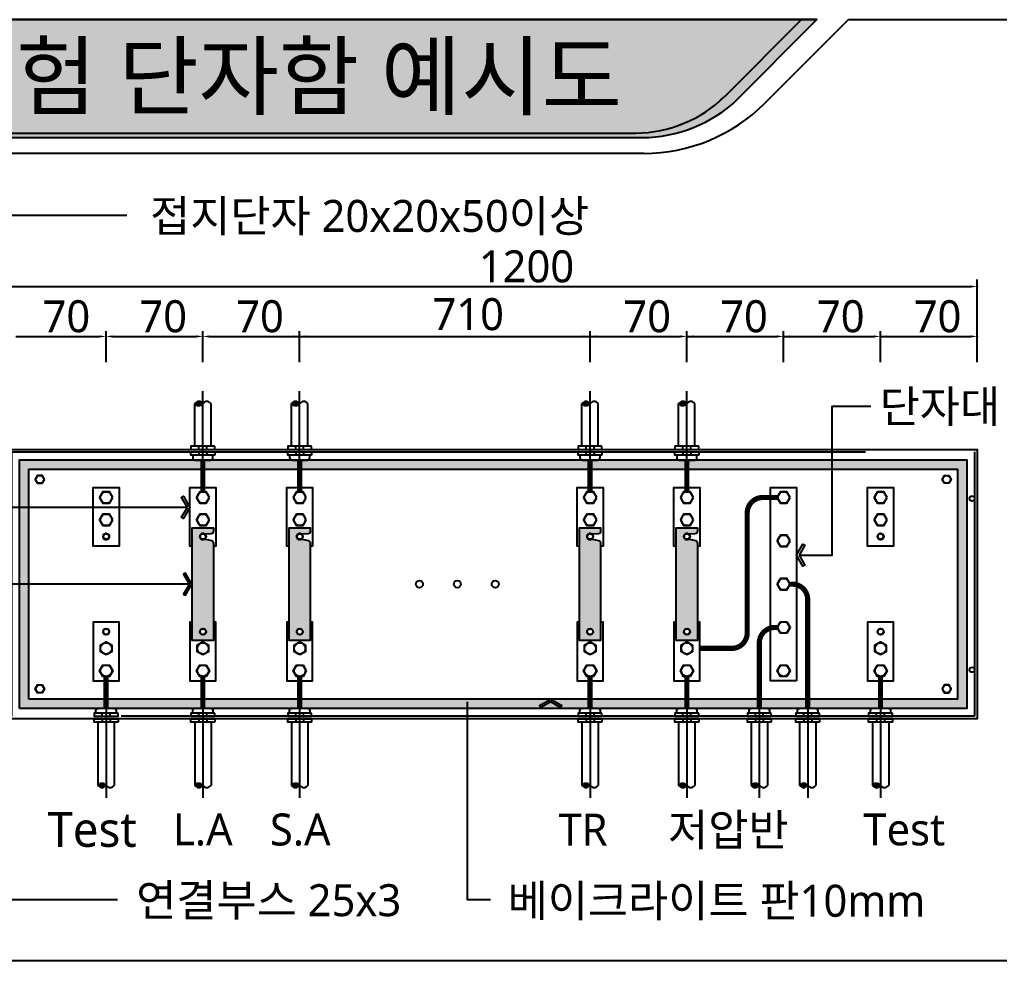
# Model space of a CAD drawing. Header units: millimetres. Extents: x 3355 to 129505, y 4600 to 34300.
# Drawn here: x 116726 to 121318, y 13149 to 17630 of the extents above; entities that cross this region are included whole.
import ezdxf
from ezdxf.enums import TextEntityAlignment as Align
from ezdxf.xclip import XClip

# ---------------------------------------------------------------- set-up
doc = ezdxf.new("R2010")
doc.units = ezdxf.units.MM
doc.header["$LTSCALE"] = 800
doc.header["$XCLIPFRAME"] = 0
for name, pattern in [('DASHDOT', [1, 0.5, -0.25, 0, -0.25]), ('EA2', [11.9, 5, -0.95, 0, -0.95, 5]), ('HD3', [6.25, 5, -1.25]), ('점선1', [2, 1.25, -0.75])]:
    doc.linetypes.add(name, pattern=pattern)
for name, color, linetype in [('arch', 8, 'Continuous'), ('DIM', 6, 'Continuous'), ('HAT', 253, 'Continuous'), ('HATCH', 253, 'Continuous'), ('SYM', 3, 'Continuous'), ('TEXT', 3, 'Continuous'), ('TRAY', 3, 'Continuous')]:
    doc.layers.add(name, color=color, linetype=linetype)
doc.layers.add('건축도면', color=9, linetype='Continuous', lineweight=25)
doc.styles.add('GHS', font='malgun.ttf')

# ---------------------------------------------------------------- blocks, each defined once
blk = doc.blocks.new('I7')
at = {"layer": 'DIM'}
blk.add_lwpolyline([(0, 0), (-1.04, -1.8), (-0.69, -2), (0.46, 0), (-0.69, 2), (-1.04, 1.8)], close=True, dxfattribs=at)
blk = doc.blocks.new('XR-현황측량도')
at = {"color": 0}
blk.add_lwpolyline([(154882.8, 74051.1), (160042.8, 76594.1), (166254.5, 77087), (174069.8, 77401.9), (176495.8, 77803.3)], dxfattribs=at)
blk = doc.blocks.new('XR-PLAN', base_point=(461, 408.4))
at = {"layer": 'arch'}
for p, q in [((76900, 42600), (87000, 42600)), ((76900, 42465), (87000, 42465))]:
    blk.add_line(p, q, dxfattribs=at)
ref = blk.add_blockref('XR-현황측량도', (-77510.5, -35338.3), dxfattribs=at)
XClip(ref).set_block_clipping_path([(86810.4680804907, 39538.2997129494), (224210.4680804907, 149938.2997129495)])

msp = doc.modelspace()

# ---------------------------------------------------------------- hatches: boundary and pattern name
at = {"layer": 'HAT', "linetype": 'DASHDOT'}
msp.add_hatch(color=256, dxfattribs=at).paths.add_polyline_path([(115727.18065, 17629.54512), (115166.65575, 17629.54512), (115166.65575, 17220.1213, 0.4142135624), (115289.42296, 17097.35409), (119613.15153, 17097.35409, 0.1953667434), (120032.87218, 17271.20807), (120391.20923, 17629.54512)])
at = {"layer": 'HATCH'}
for points in [[(117547.05196, 15829.81317, 0.5), (117585.32446, 15829.81317, 0.5)], [(118000.65196, 15829.81317, 0.5), (118038.92446, 15829.81317, 0.5)], [(119361.45196, 15829.81317, 0.5), (119399.72446, 15829.81317, 0.5)], [(119815.05196, 15829.81317, 0.5), (119853.32446, 15829.81317, 0.5)], [(117093.45196, 14039.63052, 0.5), (117131.72446, 14039.63052, 0.5)], [(117547.05196, 14039.63052, 0.5), (117585.32446, 14039.63052, 0.5)], [(118000.65196, 14039.63052, 0.5), (118038.92446, 14039.63052, 0.5)], [(119361.45196, 14039.63052, 0.5), (119399.72446, 14039.63052, 0.5)], [(119815.05196, 14039.63052, 0.5), (119853.32446, 14039.63052, 0.5)], [(120154.77712, 14039.63052, 0.5), (120193.04962, 14039.63052, 0.5)], [(120381.57712, 14039.63052, 0.5), (120419.84962, 14039.63052, 0.5)], [(120722.7268, 14039.63052, 0.5), (120760.9993, 14039.63052, 0.5)]]:
    msp.add_hatch(color=256, dxfattribs=at).paths.add_polyline_path(points)
h = msp.add_hatch(color=256, dxfattribs=at)
h.paths.add_polyline_path([(116770.46446, 14443.86185), (116770.46446, 15522.78185), (121121.78446, 15522.78185), (121121.78446, 14443.86185)], flags=16)
h.paths.add_polyline_path([(116726.72446, 14400.12185), (116726.72446, 15566.52185), (121165.52446, 15566.52185), (121165.52446, 14400.12185)])
h = msp.add_hatch(color=256, dxfattribs=at)
edge = h.paths.add_edge_path()
edge.add_line((117636.35446, 14804.65341), (117636.35446, 15174.43879))
edge.add_arc((117624.20446, 15174.43879), 12.15, 360, 437.87068089)
edge.add_line((117626.75741, 15186.31756), (117598.6861, 15192.35055))
edge.add_arc((117593.58021, 15168.59302), 24.3, 77.87068089, 101.59075001)
edge.add_arc((117585.7993, 15206.52976), 14.42645, 74.46671851, 281.59074999, ccw=False)
edge.add_arc((117596.17017, 15243.84173), 24.3, 254.46671848, 272.4535253)
edge.add_line((117597.21043, 15219.56401), (117624.72459, 15220.74294))
edge.add_arc((117624.20446, 15232.8818), 12.15, 272.4535253, 360)
edge.add_line((117636.35446, 15232.8818), (117636.35446, 15245.96447))
edge.add_line((117636.35446, 15245.96447), (117534.29446, 15245.96447))
edge.add_line((117534.29446, 15245.96447), (117534.29446, 14804.65341))
edge.add_line((117534.29446, 14804.65341), (117636.35446, 14804.65341))
h = msp.add_hatch(color=256, dxfattribs=at)
edge = h.paths.add_edge_path()
edge.add_line((118089.95446, 14804.65341), (118089.95446, 15174.43879))
edge.add_arc((118077.80446, 15174.43879), 12.15, 360, 437.87068089)
edge.add_line((118080.35741, 15186.31756), (118052.2861, 15192.35055))
edge.add_arc((118047.18021, 15168.59302), 24.3, 77.87068089, 101.59075001)
edge.add_arc((118039.3993, 15206.52976), 14.42645, 74.46671851, 281.59074999, ccw=False)
edge.add_arc((118049.77017, 15243.84173), 24.3, 254.46671848, 272.4535253)
edge.add_line((118050.81043, 15219.56401), (118078.32459, 15220.74294))
edge.add_arc((118077.80446, 15232.8818), 12.15, 272.4535253, 360)
edge.add_line((118089.95446, 15232.8818), (118089.95446, 15245.96447))
edge.add_line((118089.95446, 15245.96447), (117987.89446, 15245.96447))
edge.add_line((117987.89446, 15245.96447), (117987.89446, 14804.65341))
edge.add_line((117987.89446, 14804.65341), (118089.95446, 14804.65341))
h = msp.add_hatch(color=256, dxfattribs=at)
edge = h.paths.add_edge_path()
edge.add_line((119450.75446, 14804.65341), (119450.75446, 15174.43879))
edge.add_arc((119438.60446, 15174.43879), 12.15, 360, 437.87068089)
edge.add_line((119441.15741, 15186.31756), (119413.0861, 15192.35055))
edge.add_arc((119407.98021, 15168.59302), 24.3, 77.87068089, 101.59075001)
edge.add_arc((119400.1993, 15206.52976), 14.42645, 74.46671851, 281.59074999, ccw=False)
edge.add_arc((119410.57017, 15243.84173), 24.3, 254.46671848, 272.4535253)
edge.add_line((119411.61043, 15219.56401), (119439.12459, 15220.74294))
edge.add_arc((119438.60446, 15232.8818), 12.15, 272.4535253, 360)
edge.add_line((119450.75446, 15232.8818), (119450.75446, 15245.96447))
edge.add_line((119450.75446, 15245.96447), (119348.69446, 15245.96447))
edge.add_line((119348.69446, 15245.96447), (119348.69446, 14804.65341))
edge.add_line((119348.69446, 14804.65341), (119450.75446, 14804.65341))
h = msp.add_hatch(color=256, dxfattribs=at)
edge = h.paths.add_edge_path()
edge.add_line((119904.35446, 14804.65341), (119904.35446, 15174.43879))
edge.add_arc((119892.20446, 15174.43879), 12.15, 360, 437.87068089)
edge.add_line((119894.75741, 15186.31756), (119866.6861, 15192.35055))
edge.add_arc((119861.58021, 15168.59302), 24.3, 77.87068089, 101.59075001)
edge.add_arc((119853.7993, 15206.52976), 14.42645, 74.46671851, 281.59074999, ccw=False)
edge.add_arc((119864.17017, 15243.84173), 24.3, 254.46671848, 272.4535253)
edge.add_line((119865.21043, 15219.56401), (119892.72459, 15220.74294))
edge.add_arc((119892.20446, 15232.8818), 12.15, 272.4535253, 360)
edge.add_line((119904.35446, 15232.8818), (119904.35446, 15245.96447))
edge.add_line((119904.35446, 15245.96447), (119802.29446, 15245.96447))
edge.add_line((119802.29446, 15245.96447), (119802.29446, 14804.65341))
edge.add_line((119802.29446, 14804.65341), (119904.35446, 14804.65341))
h = msp.add_hatch(color=256, dxfattribs=at)
h.paths.add_polyline_path([(117636.35446, 14804.65341), (117534.29446, 14804.65341), (117534.29446, 14720.67922), (117636.35446, 14720.67922)])
h.paths.add_polyline_path([(117600.22576, 14760.11393, -1.0000002217), (117571.37285, 14760.11393, -1.0000002217)], flags=16)
h = msp.add_hatch(color=256, dxfattribs=at)
h.paths.add_polyline_path([(118089.95446, 14804.65341), (117987.89446, 14804.65341), (117987.89446, 14720.67922), (118089.95446, 14720.67922)])
h.paths.add_polyline_path([(118053.82576, 14760.11393, -1.0000002217), (118024.97285, 14760.11393, -1.0000002217)], flags=16)
h = msp.add_hatch(color=256, dxfattribs=at)
h.paths.add_polyline_path([(119450.75446, 14804.65341), (119348.69446, 14804.65341), (119348.69446, 14720.67922), (119450.75446, 14720.67922)])
h.paths.add_polyline_path([(119414.62576, 14760.11393, -1.0000002217), (119385.77285, 14760.11393, -1.0000002217)], flags=16)
h = msp.add_hatch(color=256, dxfattribs=at)
h.paths.add_polyline_path([(119904.35446, 14804.65341), (119802.29446, 14804.65341), (119802.29446, 14720.67922), (119904.35446, 14720.67922)])
h.paths.add_polyline_path([(119868.22576, 14760.11393, -1.0000002217), (119839.37285, 14760.11393, -1.0000002217)], flags=16)
at = {"layer": 'SYM'}
h = msp.add_hatch(color=256, dxfattribs=at)
edge = h.paths.add_edge_path()
edge.add_arc((115289.42296, 17220.1213), 122.76722, 180, 270)
edge.add_line((115289.42296, 17097.35409), (119613.15153, 17097.35409))
edge.add_arc((119609.03186, 17700.87449), 603.53446, 270.39109858, 314.60890142)
edge.add_line((120032.87218, 17271.20807), (120391.20923, 17629.54512))
edge.add_line((120391.20923, 17629.54512), (120463.26799, 17629.54512))
edge.add_line((120463.26799, 17629.54512), (120068.90156, 17235.17869))
edge.add_arc((119640.62109, 17732.78847), 656.5361, 267.60810539, 310.71776703, ccw=False)
edge.add_line((119613.22101, 17076.82438), (115289.42296, 17076.82438))
edge.add_arc((115289.42296, 17220.1213), 143.29692, 211.04827086, 270, ccw=False)
edge.add_line((115166.65575, 17146.21447), (115166.65575, 17220.1213))

# ---------------------------------------------------------------- linework, layer by layer
at = {"linetype": 'EA2'}
for p, q in [((117585.32446, 15519.53406), (117585.32446, 15888.2822)), ((118038.92446, 15519.53406), (118038.92446, 15888.2822)), ((119399.72446, 15519.53406), (119399.72446, 15888.2822)), ((119853.32446, 15519.53406), (119853.32446, 15888.2822)), ((117131.72446, 14447.10963), (117131.72446, 13981.16149)), ((117585.32446, 14447.10963), (117585.32446, 13981.16149)), ((118038.92446, 14447.10963), (118038.92446, 13981.16149)), ((119399.72446, 14447.10963), (119399.72446, 13981.16149)), ((119853.32446, 14447.10963), (119853.32446, 13981.16149)), ((120193.04962, 14447.10963), (120193.04962, 13981.16149)), ((120419.84962, 14447.10963), (120419.84962, 13981.16149)), ((120760.9993, 14447.10963), (120760.9993, 13981.16149))]:
    msp.add_line(p, q, dxfattribs=at)
at = {"color": 6}
for p, q in [((117547.05196, 15629.80143), (117547.05196, 15829.81317)), ((117623.59696, 15629.80143), (117623.59696, 15829.81317)), ((118000.65196, 15629.80143), (118000.65196, 15829.81317)), ((118077.19696, 15629.80143), (118077.19696, 15829.81317)), ((119361.45196, 15629.80143), (119361.45196, 15829.81317)), ((119437.99696, 15629.80143), (119437.99696, 15829.81317)), ((119815.05196, 15629.80143), (119815.05196, 15829.81317)), ((119891.59696, 15629.80143), (119891.59696, 15829.81317)), ((117566.64538, 15615.12185), (117566.64538, 15629.80143)), ((117604.00354, 15615.12185), (117604.00354, 15629.80143)), ((118020.24538, 15615.12185), (118020.24538, 15629.80143)), ((118057.60354, 15615.12185), (118057.60354, 15629.80143)), ((119381.04538, 15615.12185), (119381.04538, 15629.80143)), ((119418.40354, 15615.12185), (119418.40354, 15629.80143)), ((119834.64538, 15615.12185), (119834.64538, 15629.80143)), ((119872.00354, 15615.12185), (119872.00354, 15629.80143)), ((117566.64538, 15602.97185), (117566.64538, 15588.29226)), ((117604.00354, 15602.97185), (117604.00354, 15588.29226)), ((118020.24538, 15602.97185), (118020.24538, 15588.29226)), ((118057.60354, 15602.97185), (118057.60354, 15588.29226)), ((119381.04538, 15602.97185), (119381.04538, 15588.29226)), ((119418.40354, 15602.97185), (119418.40354, 15588.29226)), ((119834.64538, 15602.97185), (119834.64538, 15588.29226)), ((119872.00354, 15602.97185), (119872.00354, 15588.29226)), ((117113.04538, 14363.67185), (117113.04538, 14378.35143)), ((117150.40354, 14363.67185), (117150.40354, 14378.35143)), ((117566.64538, 14363.67185), (117566.64538, 14378.35143)), ((117604.00354, 14363.67185), (117604.00354, 14378.35143)), ((118020.24538, 14363.67185), (118020.24538, 14378.35143)), ((118057.60354, 14363.67185), (118057.60354, 14378.35143)), ((119381.04538, 14363.67185), (119381.04538, 14378.35143)), ((119418.40354, 14363.67185), (119418.40354, 14378.35143)), ((119834.64538, 14363.67185), (119834.64538, 14378.35143)), ((119872.00354, 14363.67185), (119872.00354, 14378.35143)), ((120174.37054, 14363.67185), (120174.37054, 14378.35143)), ((120211.7287, 14363.67185), (120211.7287, 14378.35143)), ((120401.17054, 14363.67185), (120401.17054, 14378.35143)), ((120438.5287, 14363.67185), (120438.5287, 14378.35143)), ((120742.32022, 14363.67185), (120742.32022, 14378.35143)), ((120779.67838, 14363.67185), (120779.67838, 14378.35143)), ((117093.45196, 14336.84226), (117093.45196, 14039.63052)), ((117113.04538, 14351.52185), (117113.04538, 14336.84226)), ((117150.40354, 14351.52185), (117150.40354, 14336.84226)), ((117169.99696, 14336.84226), (117169.99696, 14039.63052)), ((117547.05196, 14336.84226), (117547.05196, 14039.63052)), ((117566.64538, 14351.52185), (117566.64538, 14336.84226)), ((117604.00354, 14351.52185), (117604.00354, 14336.84226)), ((117623.59696, 14336.84226), (117623.59696, 14039.63052)), ((118000.65196, 14336.84226), (118000.65196, 14039.63052)), ((118020.24538, 14351.52185), (118020.24538, 14336.84226)), ((118057.60354, 14351.52185), (118057.60354, 14336.84226)), ((118077.19696, 14336.84226), (118077.19696, 14039.63052)), ((119361.45196, 14336.84226), (119361.45196, 14039.63052)), ((119381.04538, 14351.52185), (119381.04538, 14336.84226)), ((119418.40354, 14351.52185), (119418.40354, 14336.84226)), ((119437.99696, 14336.84226), (119437.99696, 14039.63052)), ((119815.05196, 14336.84226), (119815.05196, 14039.63052)), ((119834.64538, 14351.52185), (119834.64538, 14336.84226)), ((119872.00354, 14351.52185), (119872.00354, 14336.84226)), ((119891.59696, 14336.84226), (119891.59696, 14039.63052)), ((120154.77712, 14336.84226), (120154.77712, 14039.63052)), ((120174.37054, 14351.52185), (120174.37054, 14336.84226)), ((120211.7287, 14351.52185), (120211.7287, 14336.84226)), ((120231.32212, 14336.84226), (120231.32212, 14039.63052)), ((120381.57712, 14336.84226), (120381.57712, 14039.63052)), ((120401.17054, 14351.52185), (120401.17054, 14336.84226)), ((120438.5287, 14351.52185), (120438.5287, 14336.84226)), ((120458.12212, 14336.84226), (120458.12212, 14039.63052)), ((120722.7268, 14336.84226), (120722.7268, 14039.63052)), ((120742.32022, 14351.52185), (120742.32022, 14336.84226)), ((120779.67838, 14351.52185), (120779.67838, 14336.84226)), ((120799.2718, 14336.84226), (120799.2718, 14039.63052))]:
    msp.add_line(p, q, dxfattribs=at)
at = {"color": 3}
for points in [[(116678.12446, 14351.52185), (116678.12446, 15615.12185), (121214.12446, 15615.12185), (121214.12446, 14351.52185)], [(116726.72446, 14400.12185), (116726.72446, 15566.52185), (121165.52446, 15566.52185), (121165.52446, 14400.12185)], [(116770.46446, 14443.86185), (116770.46446, 15522.78185), (121121.78446, 15522.78185), (121121.78446, 14443.86185)]]:
    msp.add_lwpolyline(points, close=True, dxfattribs=at)
at = {"color": 6}
for points in [[(117641.28754, 15629.80143), (117529.36138, 15629.80143), (117529.36138, 15615.12185), (117641.28754, 15615.12185)], [(118094.88754, 15629.80143), (117982.96138, 15629.80143), (117982.96138, 15615.12185), (118094.88754, 15615.12185)], [(119455.68754, 15629.80143), (119343.76138, 15629.80143), (119343.76138, 15615.12185), (119455.68754, 15615.12185)], [(119909.28754, 15629.80143), (119797.36138, 15629.80143), (119797.36138, 15615.12185), (119909.28754, 15615.12185)], [(117641.28754, 15588.29226), (117529.36138, 15588.29226), (117529.36138, 15602.97185), (117641.28754, 15602.97185)], [(118094.88754, 15588.29226), (117982.96138, 15588.29226), (117982.96138, 15602.97185), (118094.88754, 15602.97185)], [(119455.68754, 15588.29226), (119343.76138, 15588.29226), (119343.76138, 15602.97185), (119455.68754, 15602.97185)], [(119909.28754, 15588.29226), (119797.36138, 15588.29226), (119797.36138, 15602.97185), (119909.28754, 15602.97185)], [(117187.68754, 14378.35143), (117075.76138, 14378.35143), (117075.76138, 14363.67185), (117187.68754, 14363.67185)], [(117641.28754, 14378.35143), (117529.36138, 14378.35143), (117529.36138, 14363.67185), (117641.28754, 14363.67185)], [(118094.88754, 14378.35143), (117982.96138, 14378.35143), (117982.96138, 14363.67185), (118094.88754, 14363.67185)], [(119455.68754, 14378.35143), (119343.76138, 14378.35143), (119343.76138, 14363.67185), (119455.68754, 14363.67185)], [(119909.28754, 14378.35143), (119797.36138, 14378.35143), (119797.36138, 14363.67185), (119909.28754, 14363.67185)], [(120249.0127, 14378.35143), (120137.08654, 14378.35143), (120137.08654, 14363.67185), (120249.0127, 14363.67185)], [(120475.8127, 14378.35143), (120363.88654, 14378.35143), (120363.88654, 14363.67185), (120475.8127, 14363.67185)], [(120816.96238, 14378.35143), (120705.03622, 14378.35143), (120705.03622, 14363.67185), (120816.96238, 14363.67185)], [(117187.68754, 14336.84226), (117075.76138, 14336.84226), (117075.76138, 14351.52185), (117187.68754, 14351.52185)], [(117641.28754, 14336.84226), (117529.36138, 14336.84226), (117529.36138, 14351.52185), (117641.28754, 14351.52185)], [(118094.88754, 14336.84226), (117982.96138, 14336.84226), (117982.96138, 14351.52185), (118094.88754, 14351.52185)], [(119455.68754, 14336.84226), (119343.76138, 14336.84226), (119343.76138, 14351.52185), (119455.68754, 14351.52185)], [(119909.28754, 14336.84226), (119797.36138, 14336.84226), (119797.36138, 14351.52185), (119909.28754, 14351.52185)], [(120249.0127, 14336.84226), (120137.08654, 14336.84226), (120137.08654, 14351.52185), (120249.0127, 14351.52185)], [(120475.8127, 14336.84226), (120363.88654, 14336.84226), (120363.88654, 14351.52185), (120475.8127, 14351.52185)], [(120816.96238, 14336.84226), (120705.03622, 14336.84226), (120705.03622, 14351.52185), (120816.96238, 14351.52185)]]:
    msp.add_lwpolyline(points, close=True, dxfattribs=at)
at = {"color": 9, "linetype": 'HD3'}
msp.add_lwpolyline([(116690.27446, 14363.67185), (116690.27446, 15602.97185), (121201.97446, 15602.97185), (121201.97446, 14363.67185)], close=True, dxfattribs=at)
at = {"color": 6}
for points in [[(117632.67109, 15576.1811), (117632.67109, 15588.29226), (117537.97783, 15588.29226), (117537.97783, 15576.1811, 0.4142135624), (117549.45958, 15564.69935), (117621.18934, 15564.69935, 0.4142135624)], [(118086.27109, 15576.1811), (118086.27109, 15588.29226), (117991.57783, 15588.29226), (117991.57783, 15576.1811, 0.4142135624), (118003.05958, 15564.69935), (118074.78934, 15564.69935, 0.4142135624)], [(119447.07109, 15576.1811), (119447.07109, 15588.29226), (119352.37783, 15588.29226), (119352.37783, 15576.1811, 0.4142135624), (119363.85958, 15564.69935), (119435.58934, 15564.69935, 0.4142135624)], [(119900.67109, 15576.1811), (119900.67109, 15588.29226), (119805.97783, 15588.29226), (119805.97783, 15576.1811, 0.4142135624), (119817.45958, 15564.69935), (119889.18934, 15564.69935, 0.4142135624)], [(117179.07109, 14390.4626), (117179.07109, 14378.35143), (117084.37783, 14378.35143), (117084.37783, 14390.4626, -0.4142135624), (117095.85958, 14401.94435), (117167.58934, 14401.94435, -0.4142135624)], [(117632.67109, 14390.4626), (117632.67109, 14378.35143), (117537.97783, 14378.35143), (117537.97783, 14390.4626, -0.4142135624), (117549.45958, 14401.94435), (117621.18934, 14401.94435, -0.4142135624)], [(118086.27109, 14390.4626), (118086.27109, 14378.35143), (117991.57783, 14378.35143), (117991.57783, 14390.4626, -0.4142135624), (118003.05958, 14401.94435), (118074.78934, 14401.94435, -0.4142135624)], [(119447.07109, 14390.4626), (119447.07109, 14378.35143), (119352.37783, 14378.35143), (119352.37783, 14390.4626, -0.4142135624), (119363.85958, 14401.94435), (119435.58934, 14401.94435, -0.4142135624)], [(119900.67109, 14390.4626), (119900.67109, 14378.35143), (119805.97783, 14378.35143), (119805.97783, 14390.4626, -0.4142135624), (119817.45958, 14401.94435), (119889.18934, 14401.94435, -0.4142135624)], [(120240.39625, 14390.4626), (120240.39625, 14378.35143), (120145.70299, 14378.35143), (120145.70299, 14390.4626, -0.4142135624), (120157.18474, 14401.94435), (120228.9145, 14401.94435, -0.4142135624)], [(120467.19625, 14390.4626), (120467.19625, 14378.35143), (120372.50299, 14378.35143), (120372.50299, 14390.4626, -0.4142135624), (120383.98474, 14401.94435), (120455.7145, 14401.94435, -0.4142135624)], [(120808.34593, 14390.4626), (120808.34593, 14378.35143), (120713.65267, 14378.35143), (120713.65267, 14390.4626, -0.4142135624), (120725.13442, 14401.94435), (120796.86418, 14401.94435, -0.4142135624)]]:
    msp.add_lwpolyline(points, format="xyb", close=True, dxfattribs=at)
at = {"color": 1, "const_width": 24.3}
for points in [[(117585.32446, 15564.69935), (117585.32446, 15416.05373)], [(118038.92446, 15564.69935), (118038.92446, 15416.05373)], [(119399.72446, 15564.69935), (119399.72446, 15416.05373)], [(119853.32446, 15564.69935), (119853.32446, 15416.05373)], [(117131.72446, 14401.94435), (117131.72446, 14550.58997)], [(117585.32446, 14401.94435), (117585.32446, 14550.58997)], [(118038.92446, 14401.94435), (118038.92446, 14550.58997)], [(119399.72446, 14401.94435), (119399.72446, 14550.58997)], [(119853.32446, 14401.94435), (119853.32446, 14550.58997)], [(120760.9993, 14401.94435), (120760.9993, 14550.58997)]]:
    msp.add_lwpolyline(points, dxfattribs=at)
for points in [[(116842.74595, 15474.38551), (116832.00521, 15492.98903), (116810.52371, 15492.98903), (116799.78297, 15474.38551), (116810.52371, 15455.78199), (116832.00521, 15455.78199)], [(121049.50297, 15474.38551), (121060.24372, 15492.98903), (121081.72521, 15492.98903), (121092.46596, 15474.38551), (121081.72521, 15455.78199), (121060.24372, 15455.78199)], [(117162.88715, 15389.47727), (117147.54323, 15416.05373), (117116.85538, 15416.05373), (117101.51146, 15389.47727), (117116.85538, 15362.90082), (117147.54323, 15362.90082)], [(117616.48715, 15389.47727), (117601.14323, 15416.05373), (117570.45538, 15416.05373), (117555.11146, 15389.47727), (117570.45538, 15362.90082), (117601.14323, 15362.90082)], [(118070.08715, 15389.47727), (118054.74323, 15416.05373), (118024.05538, 15416.05373), (118008.71146, 15389.47727), (118024.05538, 15362.90082), (118054.74323, 15362.90082)], [(119430.88715, 15389.47727), (119415.54323, 15416.05373), (119384.85538, 15416.05373), (119369.51146, 15389.47727), (119384.85538, 15362.90082), (119415.54323, 15362.90082)], [(119884.48715, 15389.47727), (119869.14323, 15416.05373), (119838.45538, 15416.05373), (119823.11146, 15389.47727), (119838.45538, 15362.90082), (119869.14323, 15362.90082)], [(120337.61231, 15389.47727), (120322.26839, 15416.05373), (120291.58054, 15416.05373), (120276.23662, 15389.47727), (120291.58054, 15362.90082), (120322.26839, 15362.90082)], [(120792.16199, 15389.47727), (120776.81807, 15416.05373), (120746.13022, 15416.05373), (120730.7863, 15389.47727), (120746.13022, 15362.90082), (120776.81807, 15362.90082)], [(117162.88715, 15284.67418), (117147.54323, 15311.25063), (117116.85538, 15311.25063), (117101.51146, 15284.67418), (117116.85538, 15258.09772), (117147.54323, 15258.09772)], [(117616.48715, 15284.67418), (117601.14323, 15311.25063), (117570.45538, 15311.25063), (117555.11146, 15284.67418), (117570.45538, 15258.09772), (117601.14323, 15258.09772)], [(118070.08715, 15284.67418), (118054.74323, 15311.25063), (118024.05538, 15311.25063), (118008.71146, 15284.67418), (118024.05538, 15258.09772), (118054.74323, 15258.09772)], [(119430.88715, 15284.67418), (119415.54323, 15311.25063), (119384.85538, 15311.25063), (119369.51146, 15284.67418), (119384.85538, 15258.09772), (119415.54323, 15258.09772)], [(119884.48715, 15284.67418), (119869.14323, 15311.25063), (119838.45538, 15311.25063), (119823.11146, 15284.67418), (119838.45538, 15258.09772), (119869.14323, 15258.09772)], [(120792.16199, 15284.67418), (120776.81807, 15311.25063), (120746.13022, 15311.25063), (120730.7863, 15284.67418), (120746.13022, 15258.09772), (120776.81807, 15258.09772)], [(120337.61231, 15186.39956), (120322.26839, 15212.97601), (120291.58054, 15212.97601), (120276.23662, 15186.39956), (120291.58054, 15159.8231), (120322.26839, 15159.8231)], [(120337.61231, 14983.32185), (120322.26839, 15009.8983), (120291.58054, 15009.8983), (120276.23662, 14983.32185), (120291.58054, 14956.74539), (120322.26839, 14956.74539)], [(120337.61231, 14780.24413), (120322.26839, 14753.66768), (120291.58054, 14753.66768), (120276.23662, 14780.24413), (120291.58054, 14806.82059), (120322.26839, 14806.82059)], [(117132.1993, 14651.28167), (117105.62285, 14666.62559), (117105.62285, 14697.31344), (117132.1993, 14712.65736), (117158.77576, 14697.31344), (117158.77576, 14666.62559)], [(117585.7993, 14651.28167), (117559.22285, 14666.62559), (117559.22285, 14697.31344), (117585.7993, 14712.65736), (117612.37576, 14697.31344), (117612.37576, 14666.62559)], [(118039.3993, 14651.28167), (118012.82285, 14666.62559), (118012.82285, 14697.31344), (118039.3993, 14712.65736), (118065.97576, 14697.31344), (118065.97576, 14666.62559)], [(119400.1993, 14651.28167), (119373.62285, 14666.62559), (119373.62285, 14697.31344), (119400.1993, 14712.65736), (119426.77576, 14697.31344), (119426.77576, 14666.62559)], [(119853.7993, 14651.28167), (119827.22285, 14666.62559), (119827.22285, 14697.31344), (119853.7993, 14712.65736), (119880.37576, 14697.31344), (119880.37576, 14666.62559)], [(120761.47414, 14651.28167), (120734.89769, 14666.62559), (120734.89769, 14697.31344), (120761.47414, 14712.65736), (120788.0506, 14697.31344), (120788.0506, 14666.62559)], [(117162.88715, 14577.16642), (117147.54323, 14550.58997), (117116.85538, 14550.58997), (117101.51146, 14577.16642), (117116.85538, 14603.74287), (117147.54323, 14603.74287)], [(117616.48715, 14577.16642), (117601.14323, 14550.58997), (117570.45538, 14550.58997), (117555.11146, 14577.16642), (117570.45538, 14603.74287), (117601.14323, 14603.74287)], [(118070.08715, 14577.16642), (118054.74323, 14550.58997), (118024.05538, 14550.58997), (118008.71146, 14577.16642), (118024.05538, 14603.74287), (118054.74323, 14603.74287)], [(119430.88715, 14577.16642), (119415.54323, 14550.58997), (119384.85538, 14550.58997), (119369.51146, 14577.16642), (119384.85538, 14603.74287), (119415.54323, 14603.74287)], [(119884.48715, 14577.16642), (119869.14323, 14550.58997), (119838.45538, 14550.58997), (119823.11146, 14577.16642), (119838.45538, 14603.74287), (119869.14323, 14603.74287)], [(120337.61231, 14577.16642), (120322.26839, 14550.58997), (120291.58054, 14550.58997), (120276.23662, 14577.16642), (120291.58054, 14603.74287), (120322.26839, 14603.74287)], [(120792.16199, 14577.16642), (120776.81807, 14550.58997), (120746.13022, 14550.58997), (120730.7863, 14577.16642), (120746.13022, 14603.74287), (120776.81807, 14603.74287)], [(116842.74595, 14492.25818), (116832.00521, 14473.65466), (116810.52371, 14473.65466), (116799.78297, 14492.25818), (116810.52371, 14510.8617), (116832.00521, 14510.8617)], [(121049.50297, 14492.25818), (121060.24372, 14473.65466), (121081.72521, 14473.65466), (121092.46596, 14492.25818), (121081.72521, 14510.8617), (121060.24372, 14510.8617)]]:
    msp.add_lwpolyline(points, close=True)
at = {"color": 3, "linetype": 'Continuous'}
for points in [[(117080.69446, 15161.99028), (117070.97446, 15161.99028), (117070.97446, 15436.32466), (117192.47446, 15436.32466), (117192.47446, 15161.99028), (117080.69446, 15161.99028)], [(117534.29446, 15161.99028), (117524.57446, 15161.99028), (117524.57446, 15436.32466), (117646.07446, 15436.32466), (117646.07446, 15161.99028), (117636.35446, 15161.99028)], [(117987.89446, 15161.99028), (117978.17446, 15161.99028), (117978.17446, 15436.32466), (118099.67446, 15436.32466), (118099.67446, 15161.99028), (118089.95446, 15161.99028)], [(119348.69446, 15161.99028), (119338.97446, 15161.99028), (119338.97446, 15436.32466), (119460.47446, 15436.32466), (119460.47446, 15161.99028), (119450.75446, 15161.99028)], [(119802.29446, 15161.99028), (119792.57446, 15161.99028), (119792.57446, 15436.32466), (119914.07446, 15436.32466), (119914.07446, 15161.99028), (119904.35446, 15161.99028)], [(120367.19962, 14530.31903), (120245.69962, 14530.31903), (120245.69962, 15436.32466), (120367.19962, 15436.32466), (120367.19962, 14530.31903)], [(120709.9693, 15161.99028), (120700.2493, 15161.99028), (120700.2493, 15436.32466), (120821.7493, 15436.32466), (120821.7493, 15161.99028), (120709.9693, 15161.99028)], [(117080.69446, 14804.65341), (117070.97446, 14804.65341), (117070.97446, 14530.31903), (117192.47446, 14530.31903), (117192.47446, 14804.65341), (117080.69446, 14804.65341)], [(117534.29446, 14804.65341), (117524.57446, 14804.65341), (117524.57446, 14530.31903), (117646.07446, 14530.31903), (117646.07446, 14804.65341), (117636.35446, 14804.65341)], [(117987.89446, 14804.65341), (117978.17446, 14804.65341), (117978.17446, 14530.31903), (118099.67446, 14530.31903), (118099.67446, 14804.65341), (118089.95446, 14804.65341)], [(119348.69446, 14804.65341), (119338.97446, 14804.65341), (119338.97446, 14530.31903), (119460.47446, 14530.31903), (119460.47446, 14804.65341), (119450.75446, 14804.65341)], [(119802.29446, 14804.65341), (119792.57446, 14804.65341), (119792.57446, 14530.31903), (119914.07446, 14530.31903), (119914.07446, 14804.65341), (119904.35446, 14804.65341)], [(120709.9693, 14804.65341), (120700.2493, 14804.65341), (120700.2493, 14530.31903), (120821.7493, 14530.31903), (120821.7493, 14804.65341), (120709.9693, 14804.65341)]]:
    msp.add_lwpolyline(points, dxfattribs=at)
at = {"color": 1, "const_width": 24.3}
for points in [[(120280.34801, 15389.47727), (120209.24962, 15389.47727, 0.4142135624), (120136.34962, 15316.57727), (120136.34962, 14754.86951, -0.4142135624), (120063.44962, 14681.96951), (119914.07446, 14681.96951)], [(120419.84962, 14401.94435), (120419.84962, 14910.42185, 0.4142135624), (120346.94962, 14983.32185), (120337.61231, 14983.32185)], [(120193.04962, 14401.94435), (120193.04962, 14707.34413, -0.4142135624), (120265.94962, 14780.24413), (120276.23662, 14780.24413)]]:
    msp.add_lwpolyline(points, format="xyb", dxfattribs=at)
at = {"color": 3, "linetype": 'Continuous'}
for points in [[(117589.66268, 15220.42929, 0.0786437844), (117597.21043, 15219.56401), (117624.72459, 15220.74294, 0.4017261579), (117636.35446, 15232.8818), (117636.35446, 15245.96447), (117534.29446, 15245.96447), (117534.29446, 14720.67922), (117636.35446, 14720.67922), (117636.35446, 15174.43879, 0.35348368), (117626.75741, 15186.31756), (117598.6861, 15192.35055, 0.1038694712), (117588.69786, 15192.39749)], [(118043.26268, 15220.42929, 0.0786437844), (118050.81043, 15219.56401), (118078.32459, 15220.74294, 0.4017261579), (118089.95446, 15232.8818), (118089.95446, 15245.96447), (117987.89446, 15245.96447), (117987.89446, 14720.67922), (118089.95446, 14720.67922), (118089.95446, 15174.43879, 0.35348368), (118080.35741, 15186.31756), (118052.2861, 15192.35055, 0.1038694712), (118042.29786, 15192.39749)], [(119404.06268, 15220.42929, 0.0786437844), (119411.61043, 15219.56401), (119439.12459, 15220.74294, 0.4017261579), (119450.75446, 15232.8818), (119450.75446, 15245.96447), (119348.69446, 15245.96447), (119348.69446, 14720.67922), (119450.75446, 14720.67922), (119450.75446, 15174.43879, 0.35348368), (119441.15741, 15186.31756), (119413.0861, 15192.35055, 0.1038694712), (119403.09786, 15192.39749)], [(119857.66268, 15220.42929, 0.0786437844), (119865.21043, 15219.56401), (119892.72459, 15220.74294, 0.4017261579), (119904.35446, 15232.8818), (119904.35446, 15245.96447), (119802.29446, 15245.96447), (119802.29446, 14720.67922), (119904.35446, 14720.67922), (119904.35446, 15174.43879, 0.35348368), (119894.75741, 15186.31756), (119866.6861, 15192.35055, 0.1038694712), (119856.69786, 15192.39749)]]:
    msp.add_lwpolyline(points, format="xyb", dxfattribs=at)
at = {"linetype": 'Continuous'}
for centre, radius in [((116821.26446, 15474.38551), 18.60352), ((121070.98447, 15474.38551), 18.60352), ((117132.1993, 15389.47727), 26.57645), ((117585.7993, 15389.47727), 26.57645), ((118039.3993, 15389.47727), 26.57645), ((119400.1993, 15389.47727), 26.57645), ((119853.7993, 15389.47727), 26.57645), ((120306.92446, 15389.47727), 26.57645), ((120761.47414, 15389.47727), 26.57645), ((121189.82446, 15384.49365), 11.89031), ((117132.1993, 15284.67418), 26.57645), ((117585.7993, 15284.67418), 26.57645), ((118039.3993, 15284.67418), 26.57645), ((119400.1993, 15284.67418), 26.57645), ((119853.7993, 15284.67418), 26.57645), ((120761.47414, 15284.67418), 26.57645), ((117132.1993, 15206.52976), 13.21145), ((117132.1993, 15206.52976), 13.21145), ((117585.7993, 15206.52976), 13.21145), ((117585.7993, 15206.52976), 13.21145), ((118039.3993, 15206.52976), 13.21145), ((118039.3993, 15206.52976), 13.21145), ((119400.1993, 15206.52976), 13.21145), ((119400.1993, 15206.52976), 13.21145), ((119853.7993, 15206.52976), 13.21145), ((119853.7993, 15206.52976), 13.21145), ((120306.92446, 15186.39956), 26.57645), ((120761.47414, 15206.52976), 13.21145), ((120761.47414, 15206.52976), 13.21145), ((118600.04598, 14983.32185), 16.75031), ((118777.78742, 14983.32185), 16.75031), ((118955.52886, 14983.32185), 16.75031), ((120306.92446, 14983.32185), 26.57645), ((120306.92446, 14780.24413), 26.57645), ((117132.1993, 14760.11393), 14.42645), ((117132.1993, 14760.11393), 13.21145), ((117585.7993, 14760.11393), 14.42645), ((117585.7993, 14760.11393), 13.21145), ((118039.3993, 14760.11393), 14.42645), ((118039.3993, 14760.11393), 13.21145), ((119400.1993, 14760.11393), 14.42645), ((119400.1993, 14760.11393), 13.21145), ((119853.7993, 14760.11393), 14.42645), ((119853.7993, 14760.11393), 13.21145), ((120761.47414, 14760.11393), 14.42645), ((120761.47414, 14760.11393), 13.21145), ((117132.1993, 14681.96951), 26.57645), ((117585.7993, 14681.96951), 26.57645), ((118039.3993, 14681.96951), 26.57645), ((119400.1993, 14681.96951), 26.57645), ((119853.7993, 14681.96951), 26.57645), ((120761.47414, 14681.96951), 26.57645), ((117132.1993, 14577.16642), 26.57645), ((117585.7993, 14577.16642), 26.57645), ((118039.3993, 14577.16642), 26.57645), ((119400.1993, 14577.16642), 26.57645), ((119853.7993, 14577.16642), 26.57645), ((120306.92446, 14577.16642), 26.57645), ((120761.47414, 14577.16642), 26.57645), ((121189.82446, 14582.15004), 11.89031), ((116821.26446, 14492.25818), 18.60352), ((121070.98447, 14492.25818), 18.60352)]:
    msp.add_circle(centre, radius, dxfattribs=at)
at = {"color": 7, "linetype": 'Continuous'}
for centre in [(117132.1993, 15206.52976), (117585.7993, 15206.52976), (118039.3993, 15206.52976), (119400.1993, 15206.52976), (119853.7993, 15206.52976), (120761.47414, 15206.52976)]:
    msp.add_circle(centre, 14.42645, dxfattribs=at)
at = {"color": 6}
for centre, start, end in [((117566.18821, 15815.46098), 36.86989766, 143.13010234), ((117566.18821, 15844.16535), 216.86989766, 323.13010234), ((117604.46071, 15815.46098), 36.86989766, 143.13010234), ((118019.78821, 15815.46098), 36.86989766, 143.13010234), ((118019.78821, 15844.16535), 216.86989766, 323.13010234), ((118058.06071, 15815.46098), 36.86989766, 143.13010234), ((119380.58821, 15815.46098), 36.86989766, 143.13010234), ((119380.58821, 15844.16535), 216.86989766, 323.13010234), ((119418.86071, 15815.46098), 36.86989766, 143.13010234), ((119834.18821, 15815.46098), 36.86989766, 143.13010234), ((119834.18821, 15844.16535), 216.86989766, 323.13010234), ((119872.46071, 15815.46098), 36.86989766, 143.13010234), ((117112.58821, 14025.27834), 36.86989766, 143.13010234), ((117112.58821, 14053.98271), 216.86989766, 323.13010234), ((117150.86071, 14053.98271), 216.86989766, 323.13010234), ((117566.18821, 14025.27834), 36.86989766, 143.13010234), ((117566.18821, 14053.98271), 216.86989766, 323.13010234), ((117604.46071, 14053.98271), 216.86989766, 323.13010234), ((118019.78821, 14025.27834), 36.86989766, 143.13010234), ((118019.78821, 14053.98271), 216.86989766, 323.13010234), ((118058.06071, 14053.98271), 216.86989766, 323.13010234), ((119380.58821, 14025.27834), 36.86989766, 143.13010234), ((119380.58821, 14053.98271), 216.86989766, 323.13010234), ((119418.86071, 14053.98271), 216.86989766, 323.13010234), ((119834.18821, 14025.27834), 36.86989766, 143.13010234), ((119834.18821, 14053.98271), 216.86989766, 323.13010234), ((119872.46071, 14053.98271), 216.86989766, 323.13010234), ((120173.91337, 14025.27834), 36.86989766, 143.13010234), ((120173.91337, 14053.98271), 216.86989766, 323.13010234), ((120212.18587, 14053.98271), 216.86989766, 323.13010234), ((120400.71337, 14025.27834), 36.86989766, 143.13010234), ((120400.71337, 14053.98271), 216.86989766, 323.13010234), ((120438.98587, 14053.98271), 216.86989766, 323.13010234), ((120741.86305, 14025.27834), 36.86989766, 143.13010234), ((120741.86305, 14053.98271), 216.86989766, 323.13010234), ((120780.13555, 14053.98271), 216.86989766, 323.13010234)]:
    msp.add_arc(centre, 23.92031, start, end, dxfattribs=at)
at = {"color": 3, "linetype": 'Continuous'}
for centre in [(117132.1993, 15206.52976), (117585.7993, 15206.52976), (118039.3993, 15206.52976), (119400.1993, 15206.52976), (119853.7993, 15206.52976), (120761.47414, 15206.52976)]:
    msp.add_arc(centre, 14.42645, 74.46671846, 281.59075002, dxfattribs=at)
at = {"layer": 'SYM'}
for p, q in [((115727.18065, 17629.54512), (120463.26799, 17629.54512)), ((120217.5744, 17236.86917), (120610.25035, 17629.54512)), ((120610.25035, 17629.54512), (123549.29973, 17629.54512)), ((119651.88898, 17002.55459), (115166.65575, 17002.55459)), ((115166.65575, 13219.56897), (123549.29973, 13219.56897))]:
    msp.add_line(p, q, dxfattribs=at)
at = {"layer": 'SYM', "color": 6, "linetype": 'ByBlock'}
for p, q in [((121214.12446, 16024.41035), (121214.12446, 16411.93153)), ((116678.12446, 16378.21223), (121184.12446, 16378.21223)), ((117131.72446, 16024.41035), (117131.72446, 16169.33036)), ((117131.72446, 16024.41035), (117131.72446, 16169.33036)), ((117585.32446, 16024.41035), (117585.32446, 16169.33036)), ((117585.32446, 16024.41035), (117585.32446, 16169.33036)), ((118038.92446, 16024.41035), (118038.92446, 16169.33036)), ((119399.72446, 16024.41035), (119399.72446, 16169.33036)), ((119853.32446, 16024.41035), (119853.32446, 16169.33036)), ((119853.32446, 16024.41035), (119853.32446, 16169.33036)), ((120306.92446, 16024.41035), (120306.92446, 16169.33036)), ((120760.52446, 16024.41035), (120760.52446, 16169.33036)), ((116708.12446, 16144.33036), (117101.72446, 16144.33036)), ((117161.72446, 16144.33036), (117555.32446, 16144.33036)), ((117615.32446, 16144.33036), (119552.36699, 16144.33036)), ((119399.72446, 16144.33036), (119823.32446, 16144.33036)), ((119853.32446, 16144.33036), (120276.92446, 16144.33036)), ((120306.92446, 16144.33036), (120730.52446, 16144.33036)), ((120760.52446, 16144.33036), (121184.12446, 16144.33036))]:
    msp.add_line(p, q, dxfattribs=at)
at = {"layer": 'SYM'}
for points in [[(115166.65575, 17220.1213, 0.4142135624), (115289.42296, 17097.35409), (119613.15153, 17097.35409, 0.1953667434), (120032.87218, 17271.20807), (120391.20923, 17629.54512)], [(115166.65575, 17220.1213, 0.4142135624), (115289.42296, 17097.35409), (119613.15153, 17097.35409, 0.1953667434), (120032.87218, 17271.20807), (120391.20923, 17629.54512)], [(115166.65575, 17220.1213), (115166.65575, 17146.21447, 0.2630528203), (115289.42296, 17076.82438), (119613.22101, 17076.82438, 0.1903517136), (120068.90156, 17235.17869)]]:
    msp.add_lwpolyline(points, format="xyb", dxfattribs=at)
for points in [[(120391.20923, 17629.54512), (115166.65575, 17629.54512), (115166.65575, 17220.1213)], [(120068.90156, 17235.17869), (120463.26799, 17629.54512), (120391.20923, 17629.54512)]]:
    msp.add_lwpolyline(points, dxfattribs=at)
msp.add_arc((119651.88898, 17802.55459), 800, 270, 315, dxfattribs=at)
at = {"layer": 'SYM', "color": 6, "linetype": 'ByBlock'}
for p in [(121214.12446, 16378.21223), (117585.32446, 16144.33036), (118038.92446, 16144.33036), (118038.92446, 16144.33036), (119399.72446, 16144.33036), (119399.72446, 16144.33036), (119853.32446, 16144.33036), (119853.32446, 16144.33036), (120306.92446, 16144.33036), (120760.52446, 16144.33036), (121214.12446, 16144.33036)]:
    msp.add_point(p, dxfattribs=at)
for points in [[(121184.12446, 16383.21223), (121184.12446, 16373.21223), (121214.12446, 16378.21223)], [(117101.72446, 16149.33036), (117101.72446, 16139.33036), (117131.72446, 16144.33036)], [(117161.72446, 16149.33036), (117161.72446, 16139.33036), (117131.72446, 16144.33036)], [(117555.32446, 16149.33036), (117555.32446, 16139.33036), (117585.32446, 16144.33036)], [(117615.32446, 16149.33036), (117615.32446, 16139.33036), (117585.32446, 16144.33036)], [(118008.92446, 16149.33036), (118008.92446, 16139.33036), (118038.92446, 16144.33036)], [(118068.92446, 16149.33036), (118068.92446, 16139.33036), (118038.92446, 16144.33036)], [(119369.72446, 16149.33036), (119369.72446, 16139.33036), (119399.72446, 16144.33036)], [(119429.72446, 16149.33036), (119429.72446, 16139.33036), (119399.72446, 16144.33036)], [(119823.32446, 16149.33036), (119823.32446, 16139.33036), (119853.32446, 16144.33036)], [(119883.32446, 16149.33036), (119883.32446, 16139.33036), (119853.32446, 16144.33036)], [(120276.92446, 16149.33036), (120276.92446, 16139.33036), (120306.92446, 16144.33036)], [(120336.92446, 16149.33036), (120336.92446, 16139.33036), (120306.92446, 16144.33036)], [(120730.52446, 16149.33036), (120730.52446, 16139.33036), (120760.52446, 16144.33036)], [(120790.52446, 16149.33036), (120790.52446, 16139.33036), (120760.52446, 16144.33036)], [(121184.12446, 16149.33036), (121184.12446, 16139.33036), (121214.12446, 16144.33036)]]:
    msp.add_solid(points, dxfattribs=at)
at = {"layer": 'TRAY', "color": 6}
for points in [[(117512.60253, 15343.12073), (116582.57599, 15343.12073), (116582.57599, 16712.18318), (117229.1874, 16712.18318)], [(120379.17156, 15118.98942), (120534.20239, 15118.98942), (120534.20239, 15817.63882), (120715.8489, 15817.63882)], [(117522.32253, 14983.32185), (116603.3567, 14983.32185), (116603.3567, 13504.71423), (117185.46843, 13504.71423)], [(118824.66116, 14431.88991), (118824.66116, 13504.71423), (118932.88188, 13504.71423)]]:
    msp.add_lwpolyline(points, dxfattribs=at)

# ---------------------------------------------------------------- block references
at = {"layer": 'SYM', "color": 6, "yscale": 25.91999999994005, "zscale": 25.91999999999999}
for p, xscale, rotation in [((117512.60253, 15343.12073), -25.91999999992549, 180), ((119215.24435, 14431.88991), -25.91999999994005, 270)]:
    msp.add_blockref('I7', p, dxfattribs=dict(at, xscale=xscale, rotation=rotation))
at = {"layer": 'SYM', "color": 6}
for p, xscale, yscale, zscale in [((120379.17156, 15118.98942), -25.91999999992549, 25.91999999994005, 25.91999999999999), ((117522.32253, 14983.32185), 25.91999999992549, 25.91999999992549, 25.91999999992549)]:
    msp.add_blockref('I7', p, dxfattribs=dict(at, xscale=xscale, yscale=yscale, zscale=zscale))
at = {"layer": '건축도면', "color": 1, "linetype": '점선1', "ltscale": 0.2}
ref = msp.add_blockref('XR-PLAN', (35066.67692, -27635.43025), dxfattribs=at)
XClip(ref).set_block_clipping_path([(56227.7345986668, 39479.2603850555), (77438.0684519374, 60194.2361228569)])

# ---------------------------------------------------------------- texts
at = {"layer": 'TEXT', "linetype": 'Continuous', "style": 'GHS'}
msp.add_text('접지시험 단자함 예시도 ', height=300, dxfattribs=at).set_placement((117615.91585, 17368.45718), align=Align.MIDDLE)
at = {"layer": 'TEXT', "style": 'GHS'}
for s, p in [('접지단자 20x20x50이상', (117337.96942, 16634.20202)), ('1200', (118878.41188, 16397.86241)), ('70', (116834.11312, 16163.98054)), ('70', (117287.71312, 16163.98054)), ('70', (117741.31312, 16163.98054)), ('710', (118661.12391, 16173.80563)), ('70', (119555.71312, 16163.98054)), ('70', (120009.31312, 16163.98054)), ('70', (120462.91312, 16163.98054)), ('70', (120916.51312, 16163.98054)), ('단자대', (120757.03019, 15741.05381)), ('연결부스 25x3', (117272.88551, 13426.77708)), ('베이크라이트 판10mm', (119013.42391, 13424.11059))]:
    msp.add_text(s, height=150, dxfattribs=at).set_placement(p)
for s, height, p in [('Test', 164.025, (117066.37294, 13832.73925)), ('저압반', 150, (120047.76699, 13832.73925)), ('L.A', 150, (117585.32446, 13832.73925)), ('S.A', 150, (118041.97548, 13832.73925)), ('TR', 150, (119366.89215, 13832.73925)), ('Test', 150, (120872.11901, 13832.73925))]:
    msp.add_text(s, height=height, dxfattribs=at).set_placement(p, align=Align.MIDDLE)

doc.saveas('drawing.dxf')
